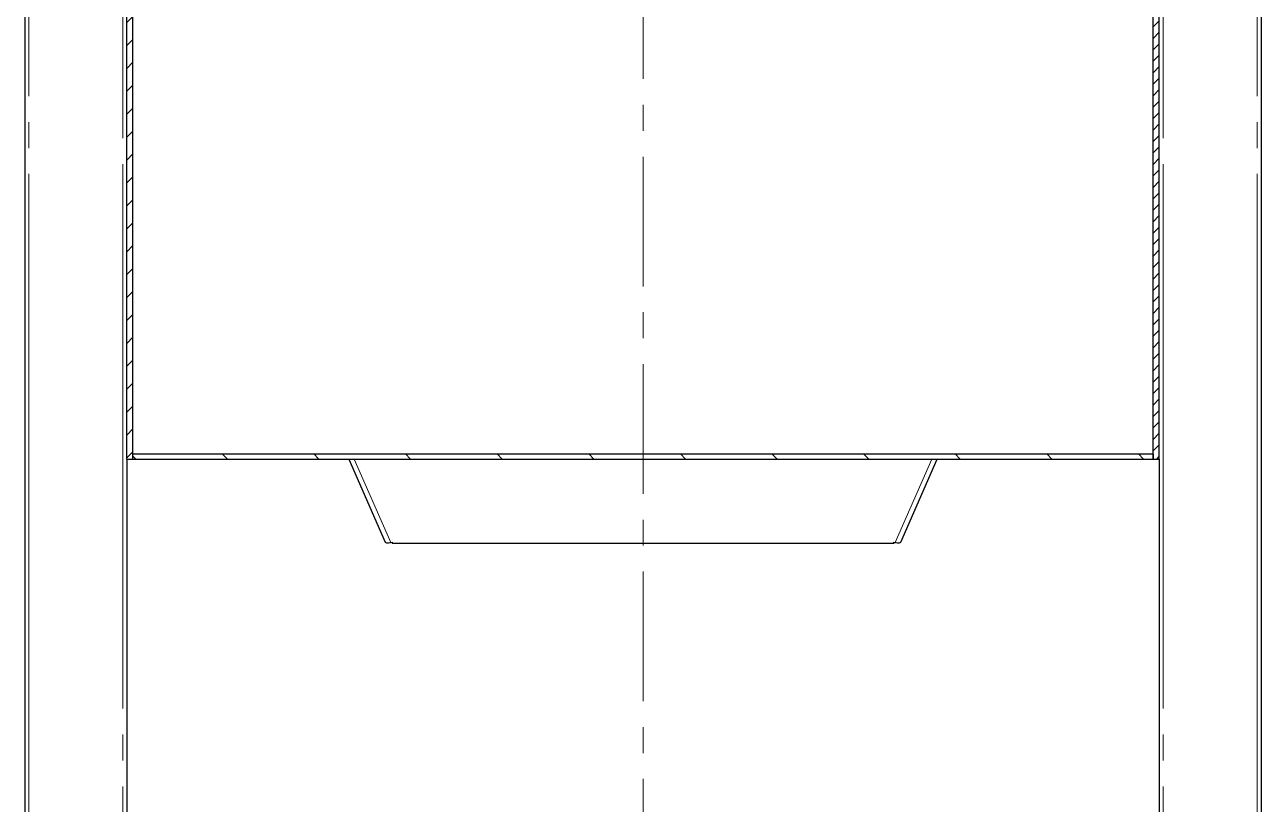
# Model space of a CAD drawing. Header units: millimetres. Extents: x 0 to 594, y 0 to 420.
# Drawn here: x 272.6 to 333.2, y 225.9 to 264.1 of the extents above; entities that cross this region are included whole.
import ezdxf

# ---------------------------------------------------------------- set-up
doc = ezdxf.new("R2010")
doc.units = ezdxf.units.MM
for name, pattern in [('CENTER', [10.16, 6.35, -1.27, 1.27, -1.27]), ('CENTERX2', [20.32, 12.7, -2.54, 2.54, -2.54]), ('PHANTOM', [12.7, 6.35, -1.27, 1.27, -1.27, 1.27, -1.27])]:
    doc.linetypes.add(name, pattern=pattern)

msp = doc.modelspace()

# ---------------------------------------------------------------- hatches: boundary and pattern name
at = {"linetype": 'Continuous', "lineweight": 18}
h = msp.add_hatch(dxfattribs=at)
h.set_pattern_fill('ANSI31', color=256, scale=0.25, style=0)
h.paths.add_polyline_path([(277.6361, 267.2478), (277.6361, 242.7824), (277.9361, 242.7824), (277.9361, 267.2478)], flags=0)
h = msp.add_hatch(dxfattribs=at)
h.set_pattern_fill('ANSI31', color=256, scale=0.125, style=0)
h.paths.add_polyline_path([(327.9361, 267.1478), (327.9361, 242.7824), (328.2361, 242.7824), (328.2361, 267.1478)], flags=0)
h = msp.add_hatch(dxfattribs=at)
h.set_pattern_fill('ANSI31', color=256, angle=90, style=0)
h.paths.add_polyline_path([(327.9361, 243.0328), (277.9361, 243.0328), (277.9361, 242.7824), (327.9361, 242.7824)], flags=0)

# ---------------------------------------------------------------- linework, layer by layer
at = {"color": 7, "linetype": 'CENTER', "lineweight": 18}
msp.add_line((302.9361, 369.3532), (302.9361, 154.008), dxfattribs=at)
at = {"color": 7, "linetype": 'CENTERX2', "lineweight": 18, "ltscale": 2}
for p, q in [((272.8361, 296.8478), (272.8361, 172.8478)), ((277.4361, 296.8478), (277.4361, 172.8478)), ((328.4361, 296.8478), (328.4361, 172.8478)), ((333.0361, 296.8478), (333.0361, 172.8478))]:
    msp.add_line(p, q, dxfattribs=at)
at = {"color": 7, "linetype": 'Continuous', "lineweight": 25}
for p, q in [((272.6361, 294.8478), (272.6361, 174.8478)), ((333.2361, 294.8478), (333.2361, 174.8478)), ((277.6361, 242.7824), (277.6361, 267.2478)), ((277.9361, 242.7824), (277.9361, 267.2478)), ((327.9361, 242.7824), (327.9361, 267.1478)), ((328.2361, 242.7824), (328.2361, 267.1478)), ((277.9361, 243.0328), (327.9361, 243.0328)), ((277.9361, 242.7824), (277.9361, 243.0328)), ((327.9361, 243.0328), (327.9361, 242.7824)), ((277.6361, 242.7824), (277.9361, 242.7824)), ((277.6361, 242.7824), (277.6361, 174.8478)), ((277.9361, 242.7824), (327.9361, 242.7824)), ((288.5183, 242.7824), (290.3013, 238.7131)), ((315.5708, 238.7131), (317.3539, 242.7824)), ((327.9361, 242.7824), (328.2361, 242.7824)), ((328.2361, 242.7824), (328.2361, 174.8478)), ((290.5761, 238.6897), (290.6461, 238.7134)), ((290.645, 238.713), (290.645, 238.6425)), ((290.673, 238.6519), (290.645, 238.6425)), ((315.2271, 238.6425), (290.645, 238.6425)), ((290.6461, 238.7134), (290.673, 238.6519)), ((315.1991, 238.6519), (315.2261, 238.7134)), ((315.2271, 238.6425), (315.1991, 238.6519)), ((315.2261, 238.7134), (315.2961, 238.6897)), ((315.2271, 238.713), (315.2271, 238.6425))]:
    msp.add_line(p, q, dxfattribs=at)
at = {"color": 8, "linetype": 'PHANTOM', "lineweight": 18}
for p, q in [((272.8361, 294.8478), (272.8361, 174.8478)), ((333.0361, 294.8478), (333.0361, 174.8478)), ((277.4361, 264.8478), (277.4361, 174.8478)), ((328.4361, 264.8478), (328.4361, 174.8478)), ((288.7828, 242.7824), (290.5761, 238.6897)), ((315.2961, 238.6897), (317.0893, 242.7824))]:
    msp.add_line(p, q, dxfattribs=at)
at = {"color": 7, "linetype": 'Continuous', "lineweight": 25, "flags": 128}
for points in [[(290.5761, 238.6897), (290.5214, 238.6741), (290.4689, 238.6645), (290.4205, 238.6614), (290.3781, 238.665), (290.3432, 238.675), (290.3174, 238.6911), (290.3014, 238.7127), (290.3013, 238.7131)], [(315.5708, 238.7131), (315.5707, 238.7127), (315.5548, 238.6911), (315.5289, 238.675), (315.4941, 238.665), (315.4516, 238.6614), (315.4032, 238.6645), (315.3507, 238.6741), (315.2961, 238.6897)]]:
    msp.add_lwpolyline(points, dxfattribs=at)

doc.saveas('drawing.dxf')
